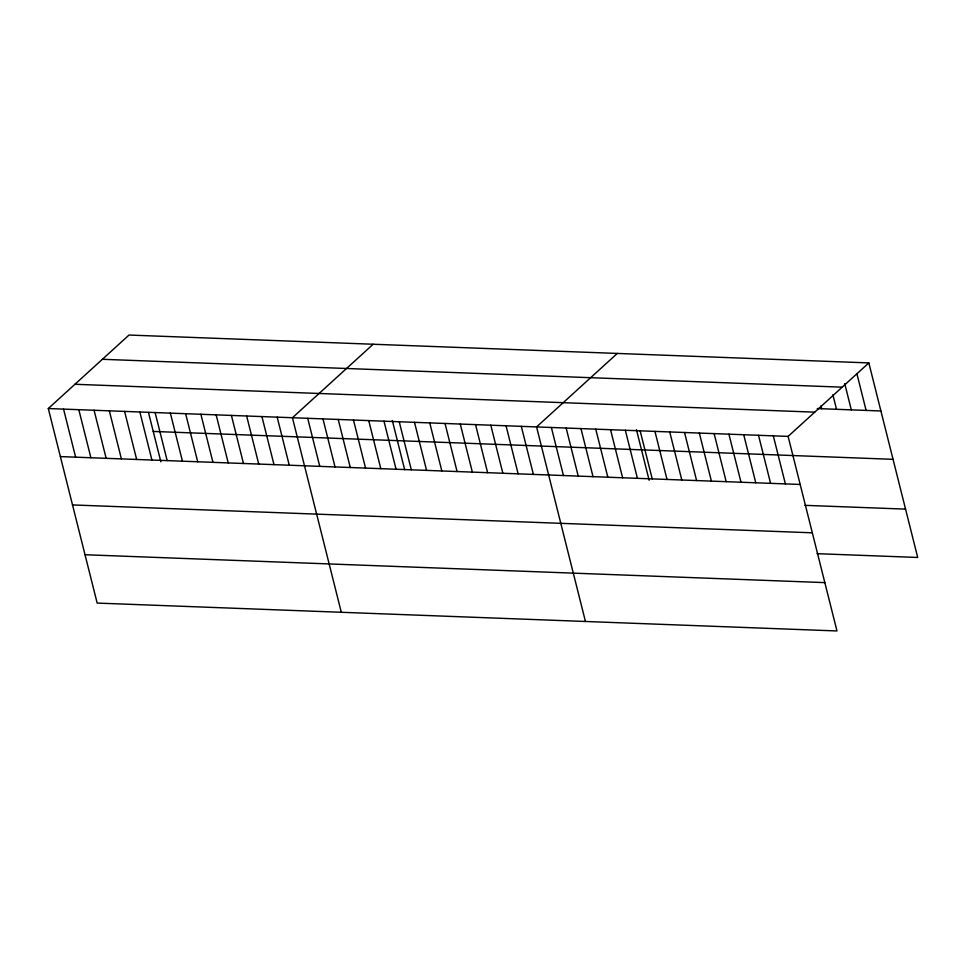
<?xml version="1.0" encoding="UTF-8"?>
<svg xmlns="http://www.w3.org/2000/svg" width="966" height="966" viewBox="0 0 966 966"><rect width="100%" height="100%" fill="white"/><g stroke="black" fill="none" stroke-linecap="round" stroke-linejoin="round"><path stroke-width="1.45" d="M868.832 362.914L788.111 436.403L836.979 630.955L97.168 603.086L48.3 408.533L129.021 335.045L868.832 362.914L917.7 557.467L817.091 553.675M373.166 344.246L292.432 417.735L341.3 612.287M617.298 353.435L536.577 426.924L585.444 621.476M102.384 359.292L842.195 387.173M817.284 408.57L880.907 410.973M74.937 384.275L814.749 412.156M48.3 408.533L788.111 436.403M153.244 431.44L893.043 459.321M60.375 456.592L800.174 484.461M804.944 505.339L905.553 509.118M72.51 504.928L812.321 532.809M85.02 554.738L824.831 582.619M856.963 374.011L866.104 410.417M844.731 383.647L851.312 409.862M832.861 394.732L836.52 409.294M820.991 405.829L821.716 408.739M773.307 435.847L785.382 483.906M758.515 435.292L770.59 483.35M743.723 434.736L755.786 482.783M728.919 434.181L740.994 482.227M714.128 433.613L726.19 481.672M699.336 433.058L711.399 481.116M684.532 432.502L696.607 480.561M669.74 431.947L681.803 480.005M654.936 431.391L667.011 479.438M640.144 430.836L652.219 478.882M636.449 429.689L649.152 480.271M625.352 430.268L637.415 478.327M610.548 429.713L622.623 477.772M595.756 429.158L607.831 477.216M580.964 428.602L593.027 476.661M566.161 428.047L578.236 476.093M551.369 427.491L563.444 475.538M521.314 426.356L533.389 474.415M506.051 425.777L518.126 473.835M490.8 425.209L502.863 473.255M475.538 424.629L487.613 472.688M460.275 424.05L472.35 472.108M445.024 423.482L457.087 471.529M429.761 422.903L441.836 470.961M414.499 422.335L426.574 470.382M399.248 421.756L411.311 469.814M392.317 420.5L404.669 469.693M383.985 421.176L396.06 469.235M368.734 420.608L380.797 468.655M353.471 420.029L365.546 468.087M338.209 419.449L350.284 467.508M322.958 418.882L335.021 466.94M307.695 418.302L319.77 466.361M277.182 417.155L289.245 465.214M261.919 416.575L273.994 464.634M246.656 416.008L258.731 464.054M231.405 415.428L243.468 463.487M216.143 414.861L228.218 462.907M200.88 414.281L212.955 462.34M185.629 413.702L197.692 461.76M170.366 413.134L182.441 461.18M155.115 412.554L167.178 460.613M148.523 412.639L160.887 461.881M139.853 411.987L151.916 460.033M124.59 411.407L136.665 459.466M109.339 410.828L121.402 458.886M94.076 410.26L106.151 458.307M78.814 409.681L90.889 457.739M63.563 409.101L75.626 457.16"/></g></svg>
